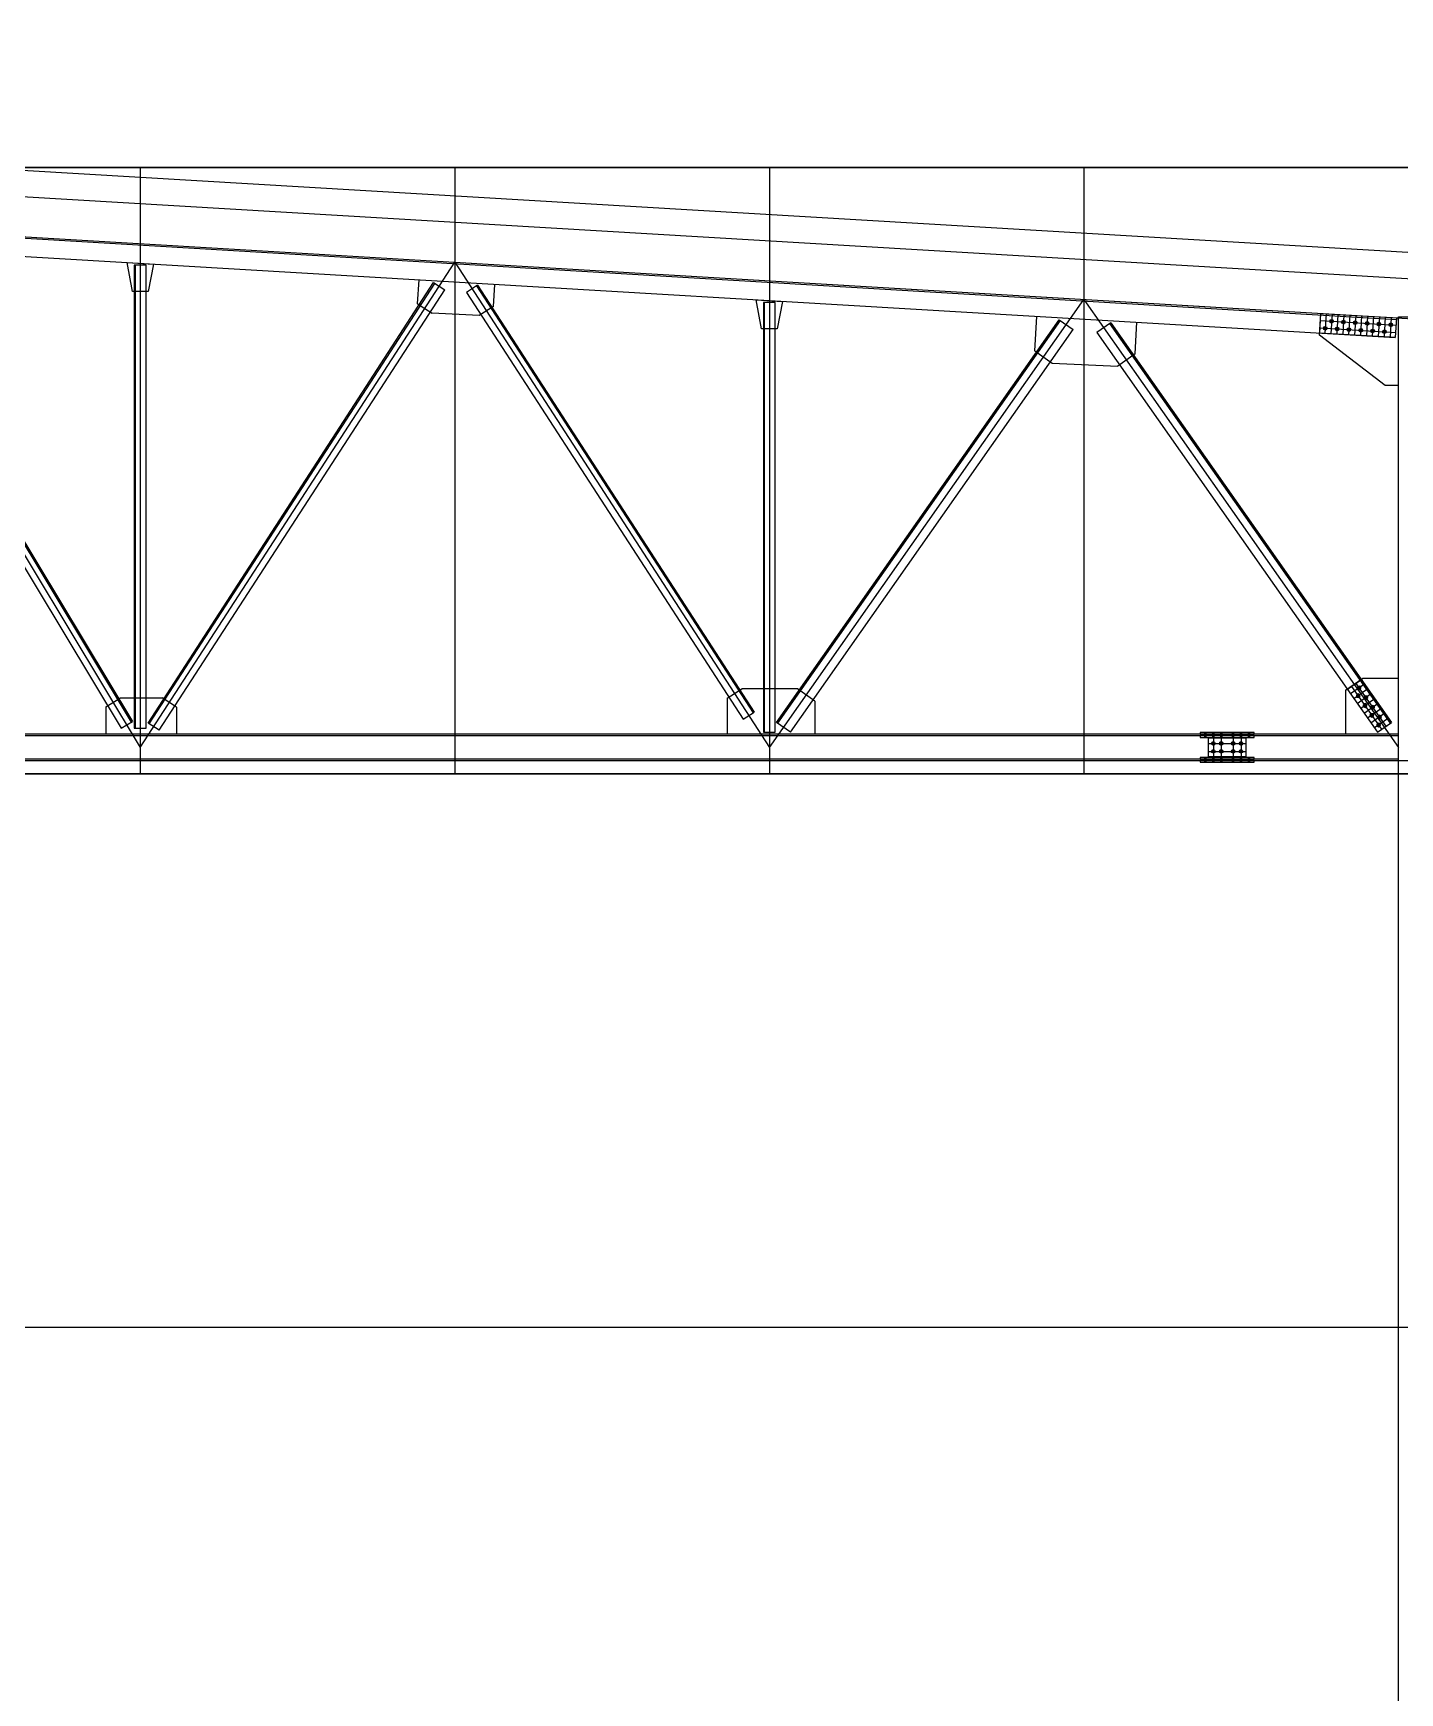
# Model space of a CAD drawing. Header units: millimetres. Extents: x 5349504 to 6791112, y -2212455 to -2153443.
# Drawn here: x 6329481 to 6339854, y -2195997 to -2183405 of the extents above; entities that cross this region are included whole.
import ezdxf
from ezdxf.xclip import XClip

# ---------------------------------------------------------------- set-up
doc = ezdxf.new("R2010")
doc.units = ezdxf.units.MM
doc.header["$LTSCALE"] = 400
doc.header["$XCLIPFRAME"] = 2
doc.linetypes.add('CEN', pattern=[62, 60, -1, 0, -1])
doc.layers.get('DEFPOINTS').update_dxf_attribs({"color": 140})
for name, color, linetype in [('3ELEV', 3, 'Continuous'), ('4ELEV', 4, 'Continuous'), ('5ELEV', 5, 'Continuous'), ('BOLT', 5, 'Continuous'), ('CEN', 1, 'CEN'), ('GUSSET', 8, 'Continuous')]:
    doc.layers.add(name, color=color, linetype=linetype)

# ---------------------------------------------------------------- blocks, each defined once
blk = doc.blocks.new('SHEAR_L150')
at = {"layer": 'BOLT'}
for points in [[(30, 34), (40, 28), (50, 34), (50, 46), (40, 52), (30, 46)], [(75, 89), (85, 83), (95, 89), (95, 101), (85, 107), (75, 101)], [(120, 34), (130, 28), (140, 34), (140, 46), (130, 52), (120, 46)], [(165, 89), (175, 83), (185, 89), (185, 101), (175, 107), (165, 101)], [(210, 34), (220, 28), (230, 34), (230, 46), (220, 52), (210, 46)], [(255, 89), (265, 83), (275, 89), (275, 101), (265, 107), (255, 101)], [(300, 34), (310, 28), (320, 34), (320, 46), (310, 52), (300, 46)], [(345, 89), (355, 83), (365, 89), (365, 101), (355, 107), (345, 101)], [(390, 34), (400, 28), (410, 34), (410, 46), (400, 52), (390, 46)], [(435, 89), (445, 83), (455, 89), (455, 101), (445, 107), (435, 101)], [(480, 34), (490, 28), (500, 34), (500, 46), (490, 52), (480, 46)], [(525, 89), (535, 83), (545, 89), (545, 101), (535, 107), (525, 101)]]:
    blk.add_lwpolyline(points, close=True, dxfattribs=at)
for centre, radius in [((40, 40), 14), ((40, 40), 10), ((85, 95), 14), ((85, 95), 10), ((130, 40), 14), ((130, 40), 10), ((175, 95), 14), ((175, 95), 10), ((220, 40), 14), ((220, 40), 10), ((265, 95), 14), ((265, 95), 10), ((310, 40), 14), ((310, 40), 10), ((355, 95), 14), ((355, 95), 10), ((400, 40), 14), ((400, 40), 10), ((445, 95), 14), ((445, 95), 10), ((490, 40), 14), ((490, 40), 10), ((535, 95), 14), ((535, 95), 10)]:
    blk.add_circle(centre, radius, dxfattribs=at)
at = {"layer": 'DEFPOINTS'}
for p, q in [((40, 150), (40, 0)), ((85, 150), (85, 0)), ((130, 150), (130, 0)), ((175, 150), (175, 0)), ((220, 150), (220, 0)), ((265, 150), (265, 0)), ((310, 150), (310, 0)), ((355, 150), (355, 0)), ((400, 150), (400, 0)), ((445, 150), (445, 0)), ((490, 150), (490, 0)), ((535, 150), (535, 0)), ((0, 95), (575, 95)), ((0, 40), (575, 40))]:
    blk.add_line(p, q, dxfattribs=at)
blk.add_lwpolyline([(0, 150), (575, 150), (575, 0), (0, 0)], close=True, dxfattribs=at)
blk = doc.blocks.new('SPLICE_H200_S')
at = {"layer": 'BOLT'}
for points in [[(205, 112), (-205, 112), (-205, 100), (205, 100)], [(205, 88), (-205, 88), (-205, 76), (205, 76)], [(145, 70), (-145, 70), (-145, -70), (145, -70)], [(-115, 24), (-105, 18), (-95, 24), (-95, 36), (-105, 42), (-115, 36)], [(-55, 24), (-45, 18), (-35, 24), (-35, 36), (-45, 42), (-55, 36)], [(35, 24), (45, 18), (55, 24), (55, 36), (45, 42), (35, 36)], [(95, 24), (105, 18), (115, 24), (115, 36), (105, 42), (95, 36)], [(205, -76), (-205, -76), (-205, -88), (205, -88)], [(205, -100), (-205, -100), (-205, -112), (205, -112)], [(-115, -36), (-105, -42), (-95, -36), (-95, -24), (-105, -18), (-115, -24)], [(-55, -36), (-45, -42), (-35, -36), (-35, -24), (-45, -18), (-55, -24)], [(35, -36), (45, -42), (55, -36), (55, -24), (45, -18), (35, -24)], [(95, -36), (105, -42), (115, -36), (115, -24), (105, -18), (95, -24)]]:
    blk.add_lwpolyline(points, close=True, dxfattribs=at)
at = {"layer": 'BOLT', "const_width": 20}
for points in [[(-165, 76), (-165, 112)], [(-105, 76), (-105, 112)], [(-45, 76), (-45, 112)], [(45, 76), (45, 112)], [(105, 76), (105, 112)], [(165, 76), (165, 112)], [(-165, -112), (-165, -76)], [(-105, -112), (-105, -76)], [(-45, -112), (-45, -76)], [(45, -112), (45, -76)], [(105, -112), (105, -76)], [(165, -112), (165, -76)]]:
    blk.add_lwpolyline(points, dxfattribs=at)
at = {"layer": 'BOLT'}
for centre, radius in [((-105, 30), 14), ((-105, 30), 10), ((-45, 30), 14), ((-45, 30), 10), ((45, 30), 14), ((45, 30), 10), ((105, 30), 14), ((105, 30), 10), ((-105, -30), 14), ((-105, -30), 10), ((-45, -30), 14), ((-45, -30), 10), ((45, -30), 14), ((45, -30), 10), ((105, -30), 14), ((105, -30), 10)]:
    blk.add_circle(centre, radius, dxfattribs=at)
at = {"layer": 'DEFPOINTS'}
for p, q in [((-145, 30), (145, 30)), ((-105, 70), (-105, -70)), ((-45, 70), (-45, -70)), ((45, 70), (45, -70)), ((105, 70), (105, -70)), ((-145, -30), (145, -30))]:
    blk.add_line(p, q, dxfattribs=at)
blk = doc.blocks.new('SHEAR_L130')
at = {"layer": 'BOLT'}
for points in [[(30, 34), (40, 28), (50, 34), (50, 46), (40, 52), (30, 46)], [(75, 74), (85, 68), (95, 74), (95, 86), (85, 92), (75, 86)], [(120, 34), (130, 28), (140, 34), (140, 46), (130, 52), (120, 46)], [(165, 74), (175, 68), (185, 74), (185, 86), (175, 92), (165, 86)], [(210, 34), (220, 28), (230, 34), (230, 46), (220, 52), (210, 46)], [(255, 74), (265, 68), (275, 74), (275, 86), (265, 92), (255, 86)], [(300, 34), (310, 28), (320, 34), (320, 46), (310, 52), (300, 46)], [(345, 74), (355, 68), (365, 74), (365, 86), (355, 92), (345, 86)]]:
    blk.add_lwpolyline(points, close=True, dxfattribs=at)
for centre, radius in [((40, 40), 14), ((40, 40), 10), ((85, 80), 14), ((85, 80), 10), ((130, 40), 14), ((130, 40), 10), ((175, 80), 14), ((175, 80), 10), ((220, 40), 14), ((220, 40), 10), ((265, 80), 14), ((265, 80), 10), ((310, 40), 14), ((310, 40), 10), ((355, 80), 14), ((355, 80), 10)]:
    blk.add_circle(centre, radius, dxfattribs=at)
at = {"layer": 'DEFPOINTS'}
for p, q in [((40, 130), (40, 0)), ((85, 130), (85, 0)), ((130, 130), (130, 0)), ((175, 130), (175, 0)), ((220, 130), (220, 0)), ((265, 130), (265, 0)), ((310, 130), (310, 0)), ((355, 130), (355, 0)), ((0, 80), (395, 80)), ((0, 40), (395, 40))]:
    blk.add_line(p, q, dxfattribs=at)
blk.add_lwpolyline([(0, 130), (395, 130), (395, 0), (0, 0)], close=True, dxfattribs=at)
blk = doc.blocks.new('BL-ROOF_SECT_1')
at = {"layer": '5ELEV'}
for p, q in [((58723, 4475), (77784, 3347)), ((58724, 4487), (77785, 3359)), ((58715, 4337), (77776, 3209)), ((68211, 3758), (68211, 245)), ((70477, 3626), (70561, 3571)), ((70811, 3606), (70727, 3552)), ((72986, 3475), (72986, 215)), ((75225, 3345), (75331, 3270)), ((75617, 3322), (75510, 3247)), ((77785, 3359), (77776, 3209)), ((68104, 245), (68190, 297)), ((68394, 230), (68310, 284)), ((72827, 313), (72911, 368)), ((73185, 215), (73079, 290)), ((77640, 215), (77746, 290)), ((77800, 188), (58700, 188)), ((77800, 12), (58700, 12))]:
    blk.add_line(p, q, dxfattribs=at)
for points in [[(65941, 3838), (68104, 245)], [(66018, 3884), (68181, 291)], [(66026, 3889), (68190, 297)], [(68310, 284), (70477, 3626)], [(68318, 279), (70485, 3620)], [(68394, 230), (70561, 3571)], [(70727, 3552), (72827, 313)], [(70803, 3601), (72902, 362)], [(70811, 3606), (72911, 368)], [(73079, 290), (75225, 3345)], [(73089, 283), (75235, 3338)], [(75607, 3315), (77736, 283)], [(75617, 3322), (77746, 290)], [(73185, 215), (75331, 3270)], [(75510, 3247), (77640, 215)]]:
    blk.add_lwpolyline(points, dxfattribs=at)
for points in [[(68295, 3758), (68205, 3758), (68205, 245), (68295, 245)], [(73070, 3475), (72980, 3475), (72980, 215), (73070, 215)], [(77800, 200), (58700, 200), (58700, 0), (77800, 0)]]:
    blk.add_lwpolyline(points, close=True, dxfattribs=at)
at = {"layer": 'CEN'}
for p, q in [((68250, 5518), (68250, -1487)), ((73025, 5518), (73025, -1487))]:
    blk.add_line(p, q, dxfattribs=at)
for points in [[(0, 1600), (58500, 4500), (107500, 1600)], [(58700, 100), (61088, 4347), (63475, 100), (65862, 4064), (68250, 100), (70638, 3782), (73025, 100), (75412, 3499), (77800, 100)]]:
    blk.add_lwpolyline(points, dxfattribs=at)
at = {"layer": 'DEFPOINTS'}
for p, q in [((70638, 5518), (70638, -1487)), ((75412, 5518), (75412, -1487))]:
    blk.add_line(p, q, dxfattribs=at)
blk.add_lwpolyline([(0, 0), (107500, 0), (107500, 4500), (0, 4500)], close=True, dxfattribs=at)
at = {"layer": 'GUSSET'}
for p, q in [((70355, 3466), (70366, 3647)), ((70932, 3446), (70942, 3613)), ((70355, 3466), (70465, 3395)), ((70932, 3446), (70823, 3376)), ((70823, 3376), (70465, 3395)), ((75040, 3108), (75056, 3370)), ((75801, 3085), (75815, 3325)), ((75040, 3108), (75171, 3016)), ((75801, 3085), (75670, 2993)), ((75171, 3016), (75670, 2993)), ((72706, 473), (72815, 544)), ((73239, 544), (72815, 544)), ((73370, 452), (73239, 544)), ((77398, 534), (77529, 626)), ((77398, 534), (77398, 200)), ((77529, 626), (77800, 626)), ((67988, 409), (68100, 476)), ((67988, 409), (67988, 200)), ((68100, 476), (68416, 476)), ((68525, 405), (68416, 476)), ((68525, 405), (68525, 200)), ((72706, 473), (72706, 200)), ((73370, 452), (73370, 200))]:
    blk.add_line(p, q, dxfattribs=at)
for points in [[(68190, 3558), (68150, 3779), (68350, 3767), (68310, 3558), (68190, 3558)], [(72965, 3275), (72925, 3496), (73125, 3484), (73085, 3275), (72965, 3275)], [(77800, 2846), (77700, 2846), (77201, 3228), (77211, 3393), (77800, 3358)]]:
    blk.add_lwpolyline(points, dxfattribs=at)
at = {"layer": '4ELEV', "rotation": 356.6129761913242}
blk.add_blockref('SHEAR_L150', (77202, 3243), dxfattribs=at)
at = {"layer": '4ELEV', "xscale": -1, "rotation": 305.0842383154401}
blk.add_blockref('SHEAR_L130', (77640, 215), dxfattribs=at)
at = {"layer": '4ELEV'}
blk.add_blockref('SPLICE_H200_S', (76500, 100), dxfattribs=at)

msp = doc.modelspace()

# ---------------------------------------------------------------- linework, layer by layer
at = {"layer": '3ELEV'}
for points in [[(6359069, -2186203), (6320544, -2183923)], [(6359057, -2186402), (6320544, -2184123)]]:
    msp.add_lwpolyline(points, dxfattribs=at)
at = {"layer": '5ELEV'}
msp.add_lwpolyline([(6340244, -2198264), (6339844, -2198264), (6339844, -2185558), (6340244, -2185558)], close=True, dxfattribs=at)
at = {"layer": 'CEN'}
for p, q in [((6396932, -2184424), (6234215, -2184424)), ((6396932, -2193224), (6234215, -2193224))]:
    msp.add_line(p, q, dxfattribs=at)
at = {"layer": 'DEFPOINTS'}
msp.add_line((5349504, -2188924), (6791112, -2188924), dxfattribs=at)
msp.add_lwpolyline([(6359544, -2189024), (6262044, -2189024), (6262044, -2184424), (6359544, -2184424)], close=True, dxfattribs=at)

# ---------------------------------------------------------------- block references
at = {"layer": '5ELEV'}
ref = msp.add_blockref('BL-ROOF_SECT_1', (6262044, -2188924), dxfattribs=at)
XClip(ref).set_block_clipping_path([(0, -100), (97500, 4500)])

doc.saveas('drawing.dxf')
